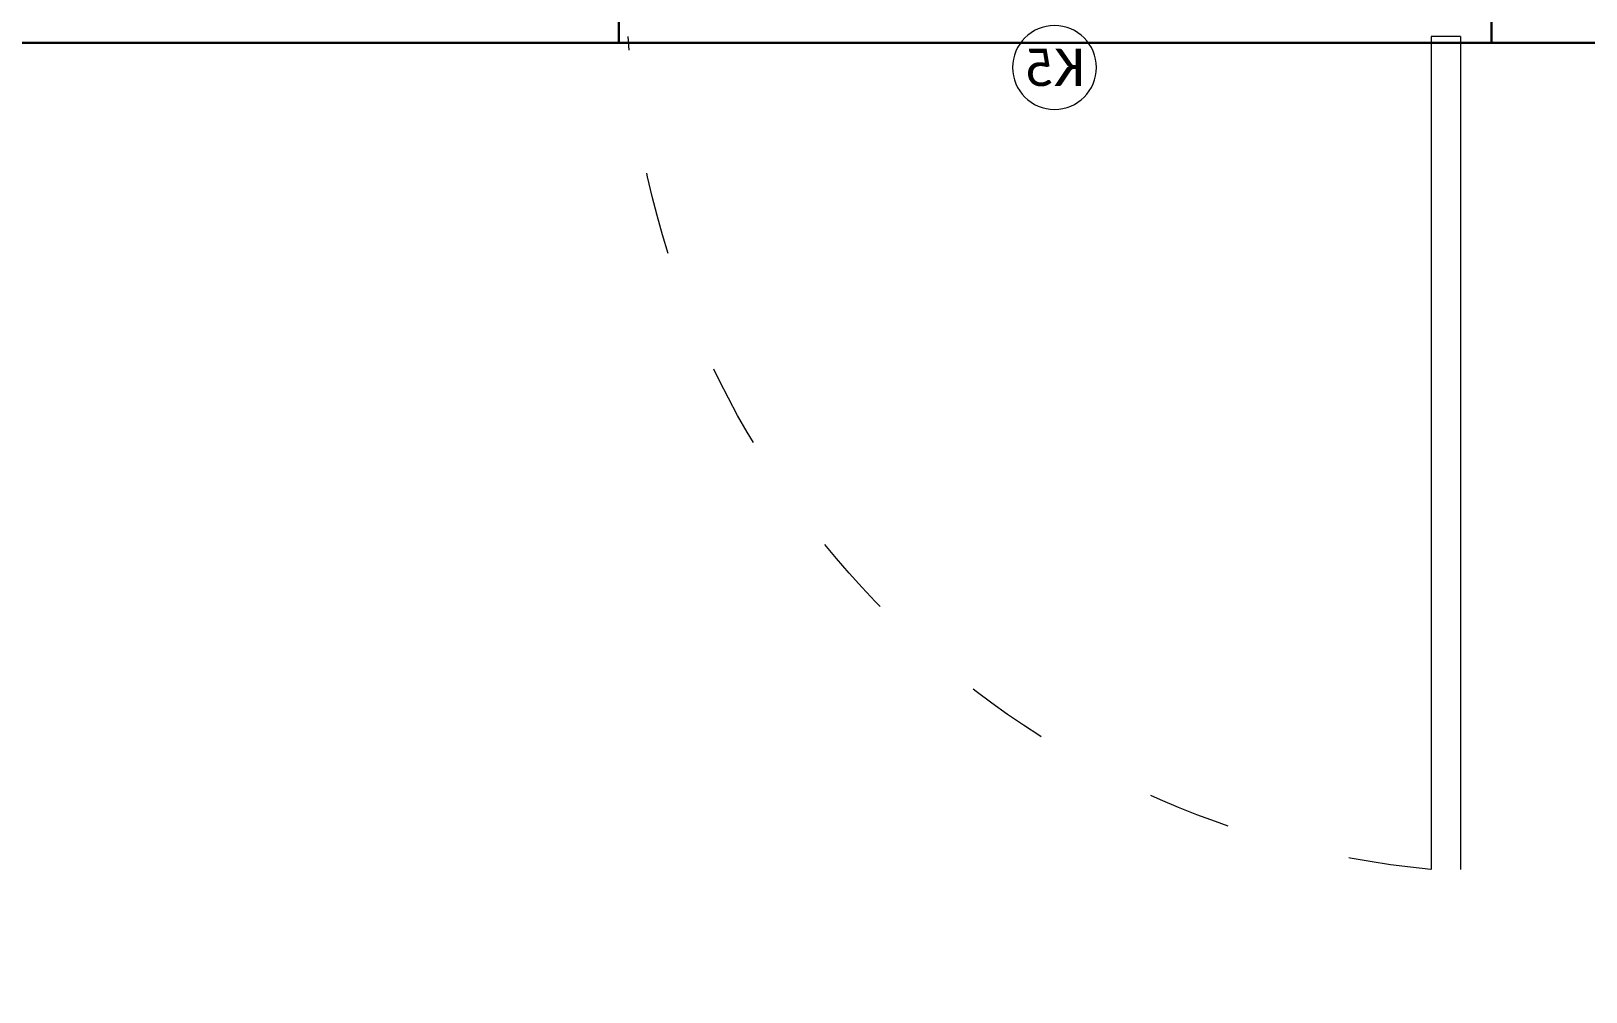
# Model space of a CAD drawing. Header units: millimetres. Extents: x -10496 to -5455, y -188 to 7293.
# Drawn here: x -7467.1 to -7242.6, y 4817.3 to 4956.1 of the extents above; entities that cross this region are included whole.
import ezdxf

# ---------------------------------------------------------------- set-up
doc = ezdxf.new("R2010")
doc.units = ezdxf.units.MM
doc.linetypes.add('ACAD_ISO03W100', pattern=[30, 12, -18])
doc.layers.add('02_BEMASSUNG', color=4, linetype='Continuous')
doc.layers.add('GJC ALAN', color=2, linetype='Continuous')
for name, color, linetype, lineweight in [('GJC_duvar', 10, 'Continuous', 30), ('GJC_ölçüler', 253, 'Continuous', 5), ('YAZI', 10, 'Continuous', 0), ('Yazı', 1, 'Continuous', 18)]:
    doc.layers.add(name, color=color, linetype=linetype, lineweight=lineweight)
doc.styles.get("Standard").update_dxf_attribs({"font": 'calibri.ttf', "height": 15})

# ---------------------------------------------------------------- blocks, each defined once
blk = doc.blocks.new('120 çarpma kapı')
at = {"lineweight": 9}
for p, q in [((3012.11, 15196.96), (3012.11, 15076.64)), ((3012.11, 15196.96), (3016.37, 15196.96)), ((3016.37, 15196.96), (3016.37, 15076.64))]:
    blk.add_line(p, q, dxfattribs=at)
at = {"layer": '02_BEMASSUNG', "linetype": 'ACAD_ISO03W100', "lineweight": 9}
blk.add_arc((3004.25, 15204.3), 128.23, 275.4267, 356.7191, dxfattribs=at)
at = {"layer": 'YAZI'}
blk.add_circle((3070.73, 15192.5), 6.06, dxfattribs=at)
at = {"layer": 'Yazı', "ltscale": 7}
blk.add_text('K5', height=5.4, dxfattribs=at).set_placement((3066.42, 15189.81))
blk = doc.blocks.new('new ytong')
at = {"layer": 'GJC_duvar'}
for points in [[(-18990.66, 5230.65), (-18990.66, 5215.65)], [(-18864.66, 5230.65), (-18864.66, 5215.65)], [(-19556.41, 5215.65), (-18990.66, 5215.65)], [(-19556.41, 5215.65), (-18990.66, 5215.65)], [(-18864.66, 5215.65), (-18797.34, 5215.65)], [(-18864.66, 5215.65), (-18797.34, 5215.65)]]:
    blk.add_lwpolyline(points, dxfattribs=at)

msp = doc.modelspace()

# ---------------------------------------------------------------- block references
at = {"layer": 'GJC_ölçüler', "xscale": -1}
msp.add_blockref('120 çarpma kapı', (-4248.56, -10241.67), dxfattribs=at)

# ---------------------------------------------------------------- next in the draw order: block references
at = {"layer": 'GJC_duvar', "color": 41, "true_color": 0xf4ee51}
msp.add_blockref('new ytong', (11608.46, -261.26), dxfattribs=at)

# ---------------------------------------------------------------- next in the draw order: linework, layer by layer
at = {"layer": 'GJC ALAN', "color": 40, "lineweight": 30, "true_color": 0xf8d731}
msp.add_lwpolyline([(-8753.88, 4744.31), (-8753.88, 4954.39), (-6045.17, 4954.39), (-6043.7, 4750.3)], dxfattribs=at)

doc.saveas('drawing.dxf')
